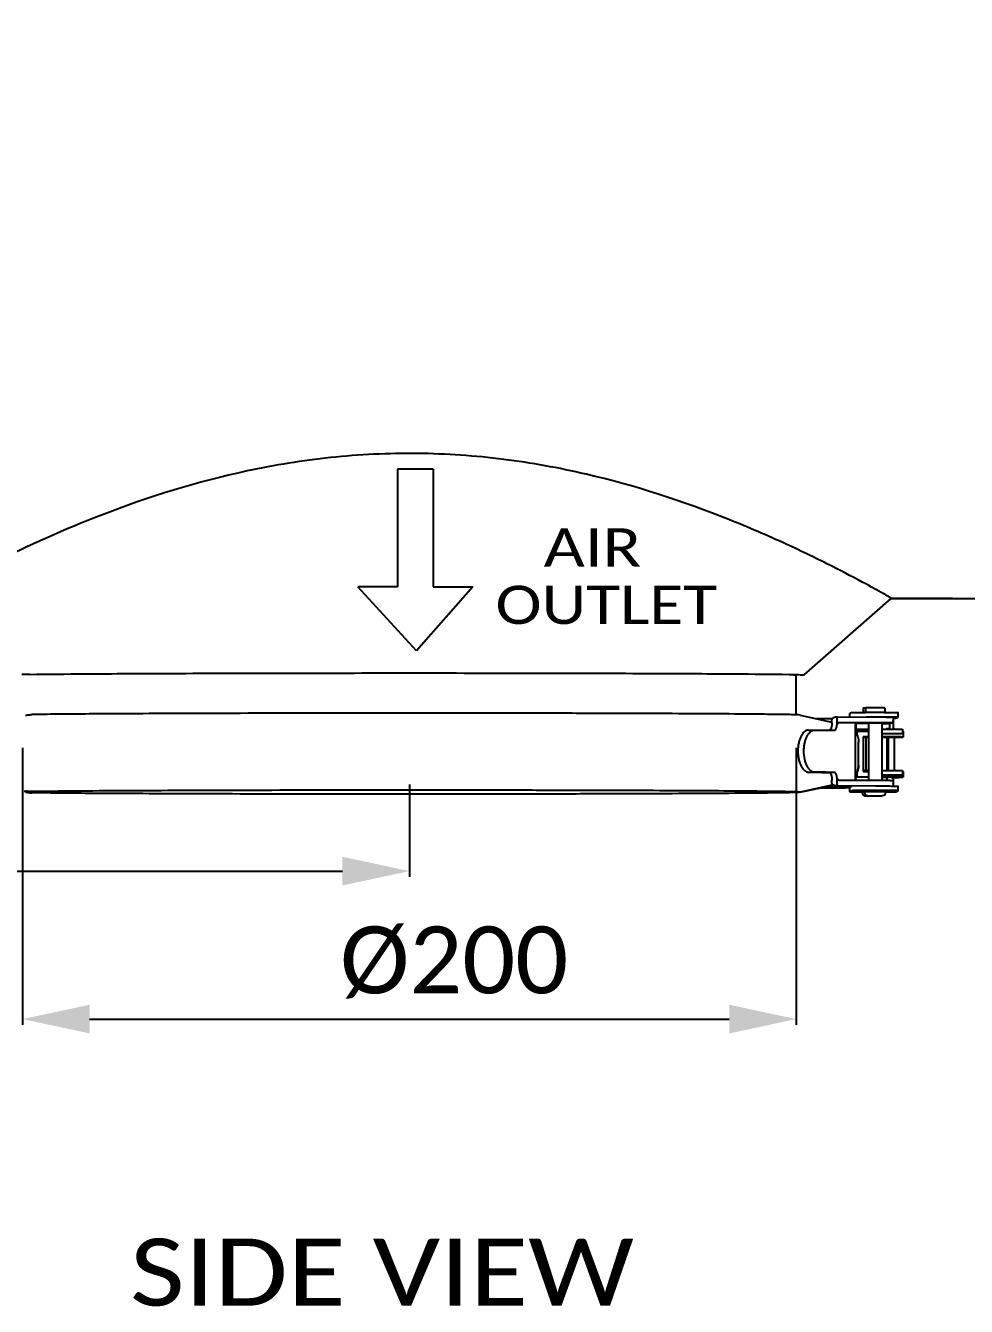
# Model space of a CAD drawing. Header units: millimetres. Extents: x 233 to 4124, y -943 to 2529.
# Drawn here: x 1633.8 to 1879.4, y 1745.7 to 2080.1 of the extents above; entities that cross this region are included whole.
import ezdxf
from ezdxf.enums import TextEntityAlignment as Align

# ---------------------------------------------------------------- set-up
doc = ezdxf.new("R2010")
doc.units = ezdxf.units.MM
doc.header["$LTSCALE"] = 115.5
doc.header["$PDMODE"] = 3
doc.header["$PDSIZE"] = 8
doc.layers.get('0').update_dxf_attribs({"linetype": 'CONTINUOUS'})
doc.layers.get('Defpoints').update_dxf_attribs({"linetype": 'CONTINUOUS'})
doc.styles.get("Standard").update_dxf_attribs({"font": 'calibri.ttf'})
doc.dimstyles.new('DIMSTYLE_1', dxfattribs={"dimtxt": 17.5, "dimasz": 17.5, "dimexe": 1.5, "dimexo": 1, "dimgap": 0.875, "dimtad": 1, "dimdec": 0, "dimdsep": 46, "dimtxsty": 'Standard', "dimblk": '_FILLED', "dimblk1": '_FILLED', "dimblk2": '_FILLED', "dimcen": 0.09, "dimazin": 2, "dimtp": 0.01, "dimtm": 0.01, "dimtfac": 1, "dimtdec": 0, "dimtofl": 0, "dimtmove": 0, "dimatfit": 3, "dimldrblk": '_FILLED', "dimfxl": 1, "dimtolj": 1, "dimarcsym": 0})
doc.dimstyles.new('DIMSTYLE_3', dxfattribs={"dimtxt": 17.5, "dimasz": 17.5, "dimexe": 1.5, "dimexo": 1, "dimgap": 0.875, "dimtad": 1, "dimdsep": 46, "dimtxsty": 'Standard', "dimblk": '_FILLED', "dimblk1": '_FILLED', "dimblk2": '_FILLED', "dimcen": 0.09, "dimazin": 2, "dimtp": 0.01, "dimtm": 0.01, "dimtfac": 1, "dimtofl": 0, "dimtmove": 0, "dimatfit": 3, "dimldrblk": '_FILLED', "dimfxl": 1, "dimtolj": 1, "dimarcsym": 0})

# ---------------------------------------------------------------- blocks, each defined once
blk = doc.blocks.new('_FILLED')
at = {"color": 0, "linetype": 'ByBlock'}
blk.add_solid([(0, 0), (-1, 0.214), (-1, -0.214)], dxfattribs=at)
blk = doc.blocks.new('*D6')
at = {"color": 0, "linetype": 'Continuous', "lineweight": -2}
for p, q in [((1633.04, 1891.59), (1633.04, 1819.24)), ((1835.04, 1891.59), (1835.04, 1819.24)), ((1650.54, 1820.74), (1817.54, 1820.74))]:
    blk.add_line(p, q, dxfattribs=at)
at = {"layer": 'Defpoints', "color": 0}
for p in [(1633.04, 1892.59), (1835.04, 1892.59), (1835.04, 1820.74)]:
    blk.add_point(p, dxfattribs=at)
at = {"color": 0, "linetype": 'ByBlock', "lineweight": -2, "xscale": 17.5, "yscale": 17.5, "zscale": 17.5, "rotation": 180}
blk.add_blockref('_FILLED', (1633.04, 1820.74), dxfattribs=at)
at = {"color": 0, "linetype": 'ByBlock', "lineweight": -2, "xscale": 17.5, "yscale": 17.5, "zscale": 17.5}
blk.add_blockref('_FILLED', (1835.04, 1820.74), dxfattribs=at)
at = {"color": 0, "insert": (1745.71, 1844.95), "char_height": 17.5, "attachment_point": 2, "line_spacing_factor": 0.9}
blk.add_mtext('\\A1;%%c200', dxfattribs=at)
blk = doc.blocks.new('*D7')
at = {"color": 0, "linetype": 'Continuous', "lineweight": -2}
for p, q in [((1321.54, 2012.08), (1321.54, 1857.88)), ((1734.04, 1881.99), (1734.04, 1857.88)), ((1339.04, 1859.38), (1716.54, 1859.38))]:
    blk.add_line(p, q, dxfattribs=at)
at = {"layer": 'Defpoints', "color": 0}
for p in [(1321.54, 2013.08), (1734.04, 1882.99), (1734.04, 1859.38)]:
    blk.add_point(p, dxfattribs=at)
at = {"color": 0, "linetype": 'ByBlock', "lineweight": -2, "xscale": 17.5, "yscale": 17.5, "zscale": 17.5, "rotation": 180}
blk.add_blockref('_FILLED', (1321.54, 1859.38), dxfattribs=at)
at = {"color": 0, "linetype": 'ByBlock', "lineweight": -2, "xscale": 17.5, "yscale": 17.5, "zscale": 17.5}
blk.add_blockref('_FILLED', (1734.04, 1859.38), dxfattribs=at)
at = {"color": 0, "insert": (1527.16, 1883.59), "char_height": 17.5, "attachment_point": 2, "line_spacing_factor": 0.9}
blk.add_mtext('\\A1;413', dxfattribs=at)
blk = doc.blocks.new('*D10')
at = {"color": 0, "linetype": 'Continuous', "lineweight": -2}
for p, q in [((1963.04, 2398.59), (1906.36, 2398.59)), ((1907.86, 1948.09), (1907.86, 2381.09)), ((1860.04, 1930.59), (1909.36, 1930.59))]:
    blk.add_line(p, q, dxfattribs=at)
at = {"layer": 'Defpoints', "color": 0}
for p in [(1907.86, 2398.59), (1964.04, 2398.59), (1859.04, 1930.59)]:
    blk.add_point(p, dxfattribs=at)
at = {"color": 0, "linetype": 'ByBlock', "lineweight": -2, "xscale": 17.5, "yscale": 17.5, "zscale": 17.5}
for p, rotation in [((1907.86, 2398.59), 90), ((1907.86, 1930.59), 270)]:
    blk.add_blockref('_FILLED', p, dxfattribs=dict(at, rotation=rotation))
at = {"color": 0, "insert": (1883.65, 2223.18), "char_height": 17.5, "attachment_point": 2, "rotation": 90, "line_spacing_factor": 0.9}
blk.add_mtext('\\A1;%%c468', dxfattribs=at)
blk = doc.blocks.new('ARROW_2_BL2', base_point=(1420.98, 790.25))
at = {"color": 7, "linetype": 'Continuous'}
for p, q in [((1425.61, 813.95), (1416.35, 813.95)), ((1416.35, 813.95), (1416.35, 783.31)), ((1425.61, 813.95), (1425.61, 783.31)), ((1416.35, 783.31), (1405.98, 783.31)), ((1421.3, 766.55), (1405.98, 783.31)), ((1435.98, 783.31), (1421.3, 766.55)), ((1425.61, 783.31), (1435.98, 783.31))]:
    blk.add_line(p, q, dxfattribs=at)

msp = doc.modelspace()

# ---------------------------------------------------------------- linework, layer by layer
at = {"linetype": 'Continuous'}
for p, q in [((1837.06683, 1910.59088), (1859.79506, 1930.59166)), ((1875.8119, 1930.59307), (1859.79042, 1930.59307)), ((1859.79506, 1930.59408), (1875.8119, 1930.59408)), ((1733.84053, 1911.1111), (1734.0411, 1911.1111)), ((1835.0411, 1900.17378), (1835.0411, 1910.59381)), ((1836.03562, 1900.12466), (1844.32175, 1898.30209)), ((1845.23494, 1899.63738), (1845.69151, 1899.63844)), ((1845.69151, 1899.63844), (1858.49619, 1899.58753)), ((1845.69151, 1897.63847), (1845.69151, 1899.63844)), ((1848.97678, 1900.52218), (1848.97724, 1900.52256)), ((1848.97678, 1899.62538), (1848.97678, 1900.52218)), ((1849.61219, 1900.78074), (1848.97724, 1900.52256)), ((1852.47678, 1901.87216), (1852.47678, 1900.80616)), ((1853.10231, 1900.80795), (1853.11693, 1900.80799)), ((1853.11173, 1901.93034), (1853.11173, 1900.83036)), ((1853.11178, 1900.80785), (1853.12637, 1900.80788)), ((1858.50267, 1899.60699), (1857.87147, 1899.60851)), ((1857.95297, 1900.80833), (1858.10604, 1900.80799)), ((1858.09708, 1900.80789), (1858.11167, 1900.80785)), ((1858.10604, 1900.80799), (1858.12081, 1900.80795)), ((1858.11173, 1901.93034), (1858.11173, 1900.83036)), ((1860.23505, 1899.57229), (1860.28214, 1899.56894)), ((1860.29823, 1899.59934), (1860.24804, 1899.59966)), ((1860.28214, 1899.56894), (1860.28214, 1898.06896)), ((1860.97631, 1899.32182), (1861.61126, 1899.58)), ((1861.61126, 1899.58), (1861.61173, 1899.58037)), ((1861.61173, 1899.58037), (1861.61173, 1900.78036)), ((1838.20937, 1896.20732), (1839.77753, 1896.20846)), ((1839.77744, 1896.20846), (1839.7909, 1896.20839)), ((1844.32175, 1898.13529), (1844.32175, 1898.63529)), ((1845.00539, 1896.14803), (1845.00928, 1896.14801)), ((1858.49619, 1898.08755), (1846.42279, 1898.13555)), ((1850.49811, 1883.54811), (1850.49811, 1897.54793)), ((1850.60913, 1896.75417), (1850.61589, 1896.67981)), ((1850.61273, 1896.67924), (1850.61273, 1895.87815)), ((1851.0169, 1898.04764), (1853.86173, 1898.04612)), ((1853.38441, 1898.06734), (1853.36173, 1898.06895)), ((1853.86173, 1898.07601), (1853.86173, 1883.10617)), ((1857.36173, 1898.07601), (1857.36173, 1883.09226)), ((1857.83904, 1898.07057), (1857.86173, 1898.06896)), ((1858.64615, 1896.55756), (1858.64615, 1896.44161)), ((1858.66965, 1896.599), (1858.68725, 1896.5991)), ((1858.68852, 1896.60682), (1858.68874, 1896.60684)), ((1859.39615, 1897.75755), (1859.39615, 1896.65756)), ((1860.28214, 1898.06896), (1860.23505, 1898.07231)), ((1860.74349, 1896.44272), (1860.47444, 1896.44269)), ((1862.78652, 1896.43282), (1862.78699, 1896.4326)), ((1862.78699, 1896.4326), (1862.78699, 1895.23261)), ((1850.93946, 1895.90379), (1853.86173, 1895.90977)), ((1850.93946, 1894.71234), (1850.93946, 1895.90379)), ((1851.28255, 1887.05663), (1851.28255, 1893.07307)), ((1853.86173, 1894.40979), (1852.46021, 1894.40692)), ((1852.46021, 1894.40692), (1852.46021, 1885.40703)), ((1852.46041, 1894.33658), (1853.86173, 1894.34041)), ((1853.22678, 1894.33868), (1853.22678, 1885.62558)), ((1858.64615, 1894.39031), (1858.64615, 1885.64175)), ((1858.64615, 1894.35349), (1859.74698, 1894.3565)), ((1859.06431, 1885.642), (1859.06431, 1894.35464)), ((1860.74349, 1895.24274), (1860.47444, 1895.24271)), ((1860.63117, 1885.97099), (1860.63117, 1894.35946)), ((1862.78699, 1895.23261), (1862.78652, 1895.23283)), ((1862.8958, 1894.3829), (1862.89615, 1894.38323)), ((1862.89615, 1895.88321), (1862.89615, 1894.38323)), ((1844.32175, 1882.63549), (1844.32175, 1883.13548)), ((1845.69151, 1881.63867), (1845.69151, 1883.63865)), ((1846.41157, 1883.13593), (1846.42279, 1883.13574)), ((1846.42279, 1883.13574), (1858.49619, 1883.08775)), ((1850.55868, 1883.32733), (1850.55868, 1883.54811)), ((1850.93946, 1883.90394), (1850.93946, 1885.37581)), ((1853.86173, 1883.90992), (1850.93946, 1883.90394)), ((1852.46021, 1885.40703), (1853.86173, 1885.4099)), ((1858.64615, 1883.89044), (1858.64615, 1883.08705)), ((1860.23505, 1883.0725), (1860.28214, 1883.06915)), ((1860.28214, 1883.06915), (1860.28214, 1881.59964)), ((1860.30798, 1883.85838), (1860.45121, 1883.8589)), ((1860.74349, 1885.64286), (1860.47444, 1885.64283)), ((1860.74349, 1884.44287), (1860.47444, 1884.44284)), ((1862.78652, 1885.63296), (1862.78699, 1885.63274)), ((1862.78699, 1884.43275), (1862.78652, 1884.43297)), ((1862.78699, 1885.63274), (1862.78699, 1884.43275)), ((1862.8958, 1883.88304), (1862.89615, 1883.88336)), ((1862.89615, 1885.38335), (1862.89615, 1883.88337)), ((1836.02804, 1879.99799), (1836.03562, 1879.96349)), ((1844.63189, 1881.89348), (1836.03562, 1879.99966)), ((1836.03562, 1879.96349), (1844.66885, 1881.86241)), ((1845.23494, 1881.63762), (1845.22108, 1881.63777)), ((1845.69151, 1881.63867), (1845.23494, 1881.63762)), ((1855.68638, 1881.59894), (1845.69151, 1881.63867)), ((1847.57493, 1881.21776), (1847.57452, 1881.21795)), ((1847.57502, 1881.16605), (1847.68387, 1881.1671)), ((1848.97678, 1880.12244), (1848.97678, 1881.32242)), ((1848.97724, 1880.12282), (1848.97678, 1880.12244)), ((1849.55589, 1881.55809), (1848.97724, 1881.3228)), ((1849.61219, 1880.381), (1848.97724, 1880.12282)), ((1852.22643, 1880.09544), (1852.23526, 1880.09542)), ((1852.22678, 1879.92244), (1852.22678, 1880.07244)), ((1852.86173, 1879.98063), (1852.86173, 1880.13062)), ((1853.81797, 1880.19084), (1853.83068, 1880.1909)), ((1853.83068, 1880.1909), (1853.84597, 1880.19097)), ((1853.86173, 1880.38545), (1853.86173, 1880.23062)), ((1857.36173, 1880.38542), (1857.36173, 1880.23062)), ((1857.37633, 1880.19097), (1857.38223, 1880.19094)), ((1857.40591, 1880.19928), (1857.37783, 1880.19924)), ((1857.38258, 1880.19094), (1857.3921, 1880.1909)), ((1857.3921, 1880.1909), (1857.40452, 1880.19085)), ((1857.73586, 1881.60901), (1857.84244, 1881.6088)), ((1857.84244, 1881.6088), (1857.86579, 1881.60876)), ((1858.36173, 1879.98063), (1858.36173, 1880.13062)), ((1860.25524, 1881.59984), (1860.28548, 1881.59965)), ((1860.97631, 1880.12206), (1861.61126, 1880.38024)), ((1861.61126, 1880.38024), (1861.61173, 1880.38062)), ((1861.61173, 1880.38062), (1861.61173, 1881.58061))]:
    msp.add_line(p, q, dxfattribs=at)
for points in [[(1860.40659, 1898.1786), (1860.39988, 1898.29844), (1860.38061, 1898.41999), (1860.34989, 1898.53615), (1860.30879, 1898.64611), (1860.28214, 1898.70067)], [(1860.46679, 1896.44221), (1860.4515, 1896.68474), (1860.43226, 1897.08198), (1860.41756, 1897.51152), (1860.40845, 1897.96818), (1860.40649, 1898.17858)], [(1860.40649, 1882.56477), (1860.40845, 1882.77514), (1860.41752, 1883.23148), (1860.43213, 1883.66057), (1860.44166, 1883.85896)], [(1860.28214, 1882.0427), (1860.30716, 1882.09345), (1860.34875, 1882.20365), (1860.37995, 1882.32025), (1860.39962, 1882.44249), (1860.40659, 1882.56475)]]:
    msp.add_lwpolyline(points, dxfattribs=at)
for centre, radius, start, end in [((1637.63503, 1724.93167), 185.81947, 91.1486096, 91.4821701), ((1640.71484, 1577.86764), 332.91571, 90.9917396, 91.1711874), ((1855.54258, 834.0917), 1066.71905, 89.99227378, 90.13028742), ((1855.61138, 769.02565), 1130.58512, 89.88546323, 90.11330805), ((1855.63022, 780.16963), 1120.64111, 89.88124285, 89.9971262), ((1857.32128, 1410.9366), 488.67182, 89.6568412, 89.8614836), ((1898.46955, 1898.82183), 47.91623, 181.246509, 181.4193895), ((1850.37676, 1899.2428), 2.86696, 275.8896449, 276.5083494), ((1846.64755, 1887.02075), 4.635, 340.357896, 359.9298469), ((1846.67137, 1887.02027), 4.61241, 326.4859426, 340.2640884), ((1872.67209, 1882.59819), 22.11052, 177.5220429, 178.1732625), ((1856.15547, 1375.68724), 509.94711, 90.2590447, 90.4156723), ((1635.53885, 1883.56538), 3.72892, 268.7155932, 269.0000475), ((1817.79803, 4736.15695), 2855.14629, 270.47185211, 270.59771998), ((1853.22684, 1879.92245), 1.00006, 180.0001613, 225.0011052), ((1853.86179, 1879.98063), 1.00006, 180.0001613, 225.0011052), ((1857.36167, 1879.98063), 1.00006, 314.9988957, 359.9998377)]:
    msp.add_arc(centre, radius, start, end, dxfattribs=at)
for points, knots in [([(1858.50324, 1931.39078), (1856.79987, 1932.37716), (1852.16733, 1934.92912), (1843.51511, 1939.46363), (1831.59046, 1945.22442), (1810.50362, 1954.31346), (1785.89497, 1962.32917), (1758.44133, 1967.31682), (1736.06919, 1968.87195), (1713.60737, 1967.7829), (1685.76605, 1963.2656), (1656.16466, 1954.05874), (1631.44275, 1942.99143), (1617.21045, 1935.62929), (1612.15134, 1932.86112), (1610.2202, 1931.75943)], [0, 0, 0, 0, 0.022561706, 0.060613693, 0.111961086, 0.174309821, 0.323786421, 0.407248279, 0.493624298, 0.580250369, 0.664415193, 0.816348764, 0.933906945, 0.974516054, 1, 1, 1, 1]), ([(1859.7955, 1930.5924), (1859.79926, 1930.60035), (1859.75854, 1930.62485), (1859.714, 1930.66486), (1859.60591, 1930.73182), (1859.39599, 1930.86566), (1859.01976, 1931.0895), (1858.69409, 1931.28026), (1858.50324, 1931.39078)], [0, 0, 0, 0, 0.0173328, 0.064986015, 0.143563976, 0.253115732, 0.565026365, 1, 1, 1, 1]), ([(1634.95265, 1910.73348), (1639.68143, 1910.81613), (1652.03032, 1910.91169), (1674.1205, 1911.02575), (1702.35404, 1911.09383), (1722.96811, 1911.11099), (1733.84053, 1911.1111)], [0, 0, 0, 0, 0.143479062, 0.374630582, 0.670163088, 1, 1, 1, 1]), ([(1734.0411, 1911.1111), (1744.93463, 1911.1111), (1765.59183, 1911.09407), (1793.88561, 1911.02606), (1816.02265, 1910.91186), (1828.39637, 1910.81621), (1833.1329, 1910.73335)], [0, 0, 0, 0, 0.329797091, 0.625388576, 0.856581655, 1, 1, 1, 1]), ([(1833.1329, 1910.73335), (1833.33503, 1910.72981), (1834.04447, 1910.71688), (1834.75388, 1910.70194), (1835.26111, 1910.68869)], [0, 0, 0, 0, 0.284910906, 1, 1, 1, 1]), ([(1834.26887, 1910.65692), (1834.38143, 1910.65234), (1834.56823, 1910.64087), (1834.8288, 1910.63473), (1834.9412, 1910.60637), (1835.04096, 1910.61075), (1835.04096, 1910.59381)], [0, 0, 0, 0, 0.435330157, 0.746890959, 0.934561765, 1, 1, 1, 1]), ([(1835.26111, 1910.68869), (1835.53057, 1910.68166), (1835.96051, 1910.66644), (1836.62248, 1910.64972), (1836.80632, 1910.61948), (1837.0909, 1910.61178), (1837.06681, 1910.59088)], [0, 0, 0, 0, 0.446608279, 0.762745867, 0.947158059, 1, 1, 1, 1]), ([(1633.82871, 1900.07577), (1634.00195, 1900.10139), (1634.54804, 1900.17677), (1635.09735, 1900.24457), (1635.47377, 1900.25113)], [0, 0, 0, 0, 0.317478882, 1, 1, 1, 1]), ([(1836.03562, 1900.12466), (1835.8, 1900.15882), (1835.05845, 1900.17482), (1833.56089, 1900.22872), (1831.28356, 1900.26365), (1828.24879, 1900.30803), (1824.47798, 1900.34753), (1818.07001, 1900.4037), (1808.48808, 1900.46417), (1795.32404, 1900.52378), (1780.24699, 1900.5711), (1763.72539, 1900.60475), (1740.31879, 1900.62994), (1711.46904, 1900.62154), (1679.80242, 1900.5611), (1654.78916, 1900.44303), (1640.78341, 1900.34366), (1635.47377, 1900.25113)], [0, 0, 0, 0, 0.003561258, 0.011059994, 0.022439792, 0.037614055, 0.056463801, 0.078842744, 0.133466679, 0.199788524, 0.275747558, 0.358984309, 0.44691251, 0.625854513, 0.790507722, 0.920568451, 1, 1, 1, 1]), ([(1844.32175, 1898.63529), (1844.32175, 1898.76522), (1844.36812, 1899.0245), (1844.56845, 1899.3567), (1844.87162, 1899.5828), (1845.11587, 1899.63711), (1845.23494, 1899.63738)], [0, 0, 0, 0, 0.260765834, 0.515412813, 0.761038093, 1, 1, 1, 1]), ([(1849.61219, 1900.78074), (1849.61845, 1900.78328), (1849.64264, 1900.78213), (1849.69161, 1900.7863), (1849.77107, 1900.78703), (1849.8789, 1900.78955), (1850.01539, 1900.79133), (1850.25202, 1900.79421), (1850.61266, 1900.79731), (1851.11784, 1900.80064), (1851.71204, 1900.80357), (1852.38349, 1900.80608), (1852.85555, 1900.80738), (1853.10231, 1900.80795)], [0, 0, 0, 0, 0.005802597, 0.020074739, 0.042767046, 0.073768782, 0.112920102, 0.160040366, 0.27718491, 0.422885253, 0.594258286, 0.78790599, 1, 1, 1, 1]), ([(1853.11076, 1901.9302), (1853.02755, 1901.9297), (1852.8827, 1901.92881), (1852.71682, 1901.92688), (1852.61669, 1901.92577), (1852.55624, 1901.92357), (1852.50888, 1901.925), (1852.49146, 1901.90758)], [0, 0, 0, 0, 0.401824156, 0.698352211, 0.804261553, 0.881033716, 1, 1, 1, 1]), ([(1853.27674, 1901.98411), (1853.24759, 1901.98364), (1853.19963, 1901.98247), (1853.14173, 1901.98109), (1853.1264, 1901.96576)], [0, 0, 0, 0, 0.573539631, 1, 1, 1, 1]), ([(1858.09705, 1901.96576), (1858.07956, 1901.98326), (1858.03192, 1901.98175), (1857.9711, 1901.98397), (1857.87021, 1901.98508), (1857.70309, 1901.98701), (1857.45392, 1901.98858), (1857.14768, 1901.9901), (1856.79332, 1901.99128), (1856.40203, 1901.99215), (1855.98595, 1901.99267), (1855.55806, 1901.99281), (1855.0026, 1901.99249), (1854.37687, 1901.99138), (1853.76022, 1901.98866), (1853.41127, 1901.98624), (1853.27674, 1901.98411)], [0, 0, 0, 0, 0.015389715, 0.025356241, 0.039105143, 0.077594664, 0.129738489, 0.193930271, 0.268177747, 0.350171726, 0.437359888, 0.527026382, 0.616365823, 0.782915769, 0.916297462, 1, 1, 1, 1]), ([(1858.12081, 1900.80795), (1858.37024, 1900.80737), (1858.84708, 1900.80606), (1859.52476, 1900.80352), (1860.12317, 1900.80053), (1860.56665, 1900.79761), (1860.87287, 1900.79501), (1861.06329, 1900.79311), (1861.22601, 1900.79113), (1861.36045, 1900.7892), (1861.46529, 1900.787), (1861.53515, 1900.78556), (1861.57459, 1900.78353), (1861.59509, 1900.78329), (1861.60379, 1900.781), (1861.61174, 1900.78167), (1861.61173, 1900.78036)], [0, 0, 0, 0, 0.214323613, 0.409746318, 0.582316308, 0.728538719, 0.79082538, 0.845454555, 0.892162053, 0.930699058, 0.96087856, 0.98254777, 0.99015173, 0.995593402, 0.998870462, 1, 1, 1, 1]), ([(1858.49619, 1899.58753), (1858.88292, 1899.586), (1859.46249, 1899.58111), (1860.04226, 1899.57911), (1860.23505, 1899.57229)], [0, 0, 0, 0, 0.667190098, 1, 1, 1, 1]), ([(1861.61173, 1899.58037), (1861.61175, 1899.58219), (1861.60052, 1899.58075), (1861.58845, 1899.58408), (1861.55966, 1899.584), (1861.52351, 1899.58578), (1861.47549, 1899.58679), (1861.39141, 1899.58867), (1861.26049, 1899.59069), (1861.07373, 1899.59304), (1860.84809, 1899.59527), (1860.58528, 1899.59743), (1860.39785, 1899.59871), (1860.29823, 1899.59934)], [0, 0, 0, 0, 0.004161985, 0.016348708, 0.036594615, 0.064882032, 0.10117935, 0.145411676, 0.257324994, 0.399871992, 0.572007276, 0.772526202, 1, 1, 1, 1]), ([(1838.20937, 1896.20732), (1838.03677, 1896.20719), (1837.66803, 1896.12841), (1837.15891, 1895.80833), (1836.68722, 1895.30562), (1836.26548, 1894.63343), (1835.90932, 1893.80887), (1835.53682, 1892.50311), (1835.39038, 1891.07225), (1835.47112, 1889.62423), (1835.64372, 1888.57819), (1835.91791, 1887.62448), (1836.27627, 1886.79754), (1836.69994, 1886.12239), (1837.17247, 1885.61614), (1837.68119, 1885.29166), (1838.05009, 1885.20911), (1838.22287, 1885.2074)], [0, 0, 0, 0, 0.038959735, 0.08273088, 0.133845051, 0.193311653, 0.26100828, 0.33591146, 0.499186568, 0.582451507, 0.662867985, 0.737956429, 0.805899913, 0.86565273, 0.917040383, 0.96099728, 1, 1, 1, 1]), ([(1839.7909, 1885.20853), (1839.61957, 1885.21025), (1839.25338, 1885.29311), (1838.74932, 1885.61811), (1838.28182, 1886.12499), (1837.86323, 1886.80066), (1837.50913, 1887.62781), (1837.1377, 1888.93501), (1836.98877, 1890.3653), (1837.06429, 1891.81233), (1837.23183, 1892.85658), (1837.50019, 1893.80821), (1837.85246, 1894.63274), (1838.27009, 1895.30513), (1838.73696, 1895.80824), (1839.24088, 1896.12917), (1839.60658, 1896.20833), (1839.77753, 1896.20846)], [0, 0, 0, 0, 0.038779374, 0.082573871, 0.133873259, 0.193624351, 0.261643487, 0.336857232, 0.500590263, 0.58396533, 0.664406524, 0.739427096, 0.807203716, 0.866690907, 0.917731865, 0.961310135, 1, 1, 1, 1]), ([(1839.7909, 1896.20839), (1840.26613, 1896.20362), (1842.00432, 1896.18558), (1843.74248, 1896.16515), (1845.00539, 1896.14803)], [0, 0, 0, 0, 0.273406394, 1, 1, 1, 1]), ([(1840.29313, 1899.19211), (1840.68344, 1899.19639), (1842.11648, 1899.21261), (1843.54949, 1899.23085), (1844.59218, 1899.24599)], [0, 0, 0, 0, 0.272362368, 1, 1, 1, 1]), ([(1844.32175, 1898.13529), (1844.32175, 1897.8945), (1844.29517, 1897.44132), (1844.19349, 1896.90847), (1844.06502, 1896.55543), (1843.94266, 1896.32288), (1843.80587, 1896.17992), (1843.70453, 1896.15322)], [0, 0, 0, 0, 0.33499925, 0.629713036, 0.752000086, 0.854198591, 1, 1, 1, 1]), ([(1845.00929, 1896.14801), (1845.05624, 1896.14812), (1845.16083, 1896.18151), (1845.29055, 1896.30667), (1845.40553, 1896.49473), (1845.50496, 1896.7426), (1845.58631, 1897.04228), (1845.66902, 1897.51119), (1845.69151, 1897.88355), (1845.69151, 1898.13846)], [0, 0, 0, 0, 0.063282057, 0.140411033, 0.238459214, 0.358699205, 0.49925004, 0.656367791, 1, 1, 1, 1]), ([(1846.42279, 1898.13555), (1846.34759, 1898.13585), (1846.19514, 1898.12056), (1845.97328, 1898.04403), (1845.76803, 1897.8989), (1845.69151, 1897.72794), (1845.69151, 1897.63847)], [0, 0, 0, 0, 0.233609822, 0.471559025, 0.722053562, 1, 1, 1, 1]), ([(1850.49811, 1897.54793), (1850.49811, 1897.61429), (1850.52669, 1897.74848), (1850.64522, 1897.91444), (1850.81715, 1898.02292), (1850.95079, 1898.04768), (1851.0169, 1898.04764)], [0, 0, 0, 0, 0.250526931, 0.500686463, 0.750432776, 1, 1, 1, 1]), ([(1850.56803, 1897.63492), (1850.57011, 1897.54962), (1850.57823, 1897.25583), (1850.5916, 1896.96203), (1850.60925, 1896.75418)], [0, 0, 0, 0, 0.290295477, 1, 1, 1, 1]), ([(1850.61589, 1896.67981), (1850.61731, 1896.66463), (1850.62251, 1896.61124), (1850.62861, 1896.55793), (1850.63404, 1896.51992)], [0, 0, 0, 0, 0.28432292, 1, 1, 1, 1]), ([(1850.63404, 1896.51992), (1850.63871, 1896.48721), (1850.64668, 1896.45519), (1850.65883, 1896.38972), (1850.67095, 1896.39097)], [0, 0, 0, 0, 0.730745684, 1, 1, 1, 1]), ([(1850.70172, 1896.39431), (1850.79151, 1896.40458), (1851.09372, 1896.40208), (1851.71795, 1896.41783), (1852.67745, 1896.42159), (1853.42548, 1896.42698), (1853.84991, 1896.429)], [0, 0, 0, 0, 0.086108253, 0.287121634, 0.595579575, 1, 1, 1, 1]), ([(1853.36176, 1898.06895), (1853.36167, 1898.0696), (1853.36598, 1898.06913), (1853.37027, 1898.07032), (1853.38107, 1898.07032), (1853.40155, 1898.07128), (1853.43799, 1898.07187), (1853.49249, 1898.07285), (1853.56225, 1898.07368), (1853.68358, 1898.07491), (1853.78167, 1898.07561), (1853.85163, 1898.07605)], [0, 0, 0, 0, 0.004042179, 0.016126739, 0.036321355, 0.064580015, 0.145025472, 0.256920925, 0.399503318, 0.571688068, 1, 1, 1, 1]), ([(1853.85157, 1898.06186), (1853.79496, 1898.06222), (1853.63925, 1898.06366), (1853.48347, 1898.06384), (1853.38441, 1898.06734)], [0, 0, 0, 0, 0.363514131, 1, 1, 1, 1]), ([(1853.85163, 1898.07605), (1854.43833, 1898.07978), (1855.61176, 1898.08091), (1856.78519, 1898.07978), (1857.37188, 1898.07605)], [0, 0, 0, 0, 0.50000474, 1, 1, 1, 1]), ([(1857.34918, 1896.43979), (1857.60304, 1896.44025), (1858.6448, 1896.44188), (1859.68655, 1896.4426), (1860.47444, 1896.44269)], [0, 0, 0, 0, 0.243691767, 1, 1, 1, 1]), ([(1859.38147, 1897.79296), (1859.36444, 1897.80999), (1859.31859, 1897.80901), (1859.26019, 1897.81104), (1859.16434, 1897.8122), (1859.00534, 1897.81404), (1858.76798, 1897.81561), (1858.47558, 1897.81712), (1858.13622, 1897.81831), (1857.76011, 1897.81922), (1857.49821, 1897.81959), (1857.36294, 1897.81972)], [0, 0, 0, 0, 0.035757979, 0.058355094, 0.089525078, 0.176848998, 0.295341386, 0.441542724, 0.611148949, 0.799156645, 1, 1, 1, 1]), ([(1857.36787, 1898.04705), (1857.57444, 1898.04747), (1857.97022, 1898.04845), (1858.53371, 1898.0504), (1859.03315, 1898.05274), (1859.4042, 1898.05506), (1859.66094, 1898.05713), (1859.82083, 1898.05866), (1859.95765, 1898.06023), (1860.07058, 1898.06187), (1860.14959, 1898.06327), (1860.20024, 1898.06455), (1860.22914, 1898.06528), (1860.25087, 1898.06641), (1860.26822, 1898.06656), (1860.27539, 1898.06848), (1860.28219, 1898.06787), (1860.28212, 1898.06896)], [0, 0, 0, 0, 0.212630521, 0.407388677, 0.580014105, 0.726719296, 0.789319474, 0.844287792, 0.891315725, 0.930144837, 0.960572621, 0.972576179, 0.982418775, 0.990089601, 0.995578423, 0.998877106, 1, 1, 1, 1]), ([(1857.8617, 1898.06896), (1857.86178, 1898.06831), (1857.85747, 1898.06878), (1857.85319, 1898.06759), (1857.84238, 1898.06759), (1857.8219, 1898.06663), (1857.78546, 1898.06604), (1857.73097, 1898.06506), (1857.66121, 1898.06423), (1857.53988, 1898.063), (1857.44178, 1898.06231), (1857.37183, 1898.06186)], [0, 0, 0, 0, 0.004042179, 0.016126739, 0.036321355, 0.064580015, 0.145025472, 0.256920925, 0.399503318, 0.571688068, 1, 1, 1, 1]), ([(1857.37188, 1898.07605), (1857.42849, 1898.07569), (1857.58421, 1898.07425), (1857.73998, 1898.07407), (1857.83904, 1898.07057)], [0, 0, 0, 0, 0.363514131, 1, 1, 1, 1]), ([(1860.23505, 1898.07231), (1860.04226, 1898.07913), (1859.46249, 1898.08113), (1858.88292, 1898.08602), (1858.49619, 1898.08755)], [0, 0, 0, 0, 0.332809902, 1, 1, 1, 1]), ([(1858.68725, 1896.5991), (1858.78081, 1896.5996), (1858.91223, 1896.60042), (1859.07513, 1896.60185), (1859.16927, 1896.60287), (1859.24354, 1896.60397), (1859.29752, 1896.60495), (1859.33037, 1896.6061), (1859.35704, 1896.60735), (1859.37299, 1896.61366), (1859.38147, 1896.62214)], [0, 0, 0, 0, 0.402403481, 0.565259213, 0.700604353, 0.807319701, 0.884668914, 0.932946376, 0.948402945, 1, 1, 1, 1]), ([(1860.30492, 1899.30823), (1860.39966, 1899.30915), (1860.5638, 1899.31107), (1860.75301, 1899.31358), (1860.86552, 1899.31651), (1860.92057, 1899.31742), (1860.9548, 1899.32036), (1860.9718, 1899.31998), (1860.97631, 1899.32182)], [0, 0, 0, 0, 0.423170727, 0.733375147, 0.84477964, 0.926473885, 0.978254308, 1, 1, 1, 1]), ([(1860.74349, 1896.44272), (1860.99967, 1896.44275), (1861.37241, 1896.4425), (1861.84793, 1896.44117), (1862.15242, 1896.44034), (1862.40425, 1896.43794), (1862.59447, 1896.43874), (1862.71414, 1896.43261), (1862.77127, 1896.43637), (1862.78652, 1896.43282)], [0, 0, 0, 0, 0.376171859, 0.547297814, 0.698261128, 0.823195294, 0.917311283, 0.97701384, 1, 1, 1, 1]), ([(1850.49846, 1895.86921), (1850.54768, 1895.87186), (1850.69482, 1895.88078), (1850.84228, 1895.88985), (1850.93946, 1895.90379)], [0, 0, 0, 0, 0.334253206, 1, 1, 1, 1]), ([(1860.47444, 1895.24271), (1860.20927, 1895.24268), (1859.16751, 1895.24235), (1858.12576, 1895.2412), (1857.34918, 1895.23981)], [0, 0, 0, 0, 0.254538442, 1, 1, 1, 1]), ([(1862.89614, 1894.38323), (1862.89617, 1894.38545), (1862.88236, 1894.38336), (1862.86766, 1894.38752), (1862.83238, 1894.38716), (1862.78816, 1894.38924), (1862.72943, 1894.39031), (1862.62673, 1894.3924), (1862.46706, 1894.39459), (1862.23972, 1894.39715), (1861.96579, 1894.39955), (1861.6478, 1894.40185), (1861.14394, 1894.40485), (1860.42761, 1894.408), (1859.48236, 1894.41083), (1858.44729, 1894.41275), (1857.73101, 1894.41337), (1857.36378, 1894.41351)], [0, 0, 0, 0, 0.001205188, 0.00474775, 0.010632686, 0.018852579, 0.029394948, 0.042232594, 0.074670185, 0.115898763, 0.165546628, 0.223194289, 0.288330811, 0.438759492, 0.611609102, 0.800877055, 1, 1, 1, 1]), ([(1857.36478, 1894.39437), (1857.48785, 1894.39424), (1857.91764, 1894.39356), (1858.34744, 1894.39228), (1858.65415, 1894.39034)], [0, 0, 0, 0, 0.286345451, 1, 1, 1, 1]), ([(1858.65415, 1894.39034), (1858.72437, 1894.38989), (1858.82295, 1894.38928), (1858.94449, 1894.38786), (1859.01506, 1894.38744), (1859.06845, 1894.38538), (1859.1115, 1894.38719), (1859.12909, 1894.38164), (1859.1462, 1894.3859), (1859.14615, 1894.38323)], [0, 0, 0, 0, 0.428063388, 0.600204123, 0.7427294, 0.854683938, 0.935166083, 0.983683705, 1, 1, 1, 1]), ([(1859.14602, 1894.38311), (1859.14308, 1894.38172), (1859.13089, 1894.38283), (1859.10645, 1894.38045), (1859.06608, 1894.38043), (1858.98347, 1894.37864), (1858.845, 1894.37758), (1858.72506, 1894.37657), (1858.6561, 1894.37613)], [0, 0, 0, 0, 0.019901806, 0.070991368, 0.152963284, 0.265353153, 0.577834532, 1, 1, 1, 1]), ([(1859.74698, 1894.3565), (1859.82378, 1894.35671), (1860.1186, 1894.35756), (1860.41342, 1894.35858), (1860.63144, 1894.35946)], [0, 0, 0, 0, 0.260491367, 1, 1, 1, 1]), ([(1860.63144, 1894.35946), (1860.79718, 1894.36013), (1861.11125, 1894.36153), (1861.5545, 1894.36398), (1861.94037, 1894.36669), (1862.26421, 1894.36948), (1862.52187, 1894.37263), (1862.69395, 1894.37501), (1862.79598, 1894.37787), (1862.84584, 1894.37864), (1862.8765, 1894.38162), (1862.8919, 1894.38107), (1862.8958, 1894.3829)], [0, 0, 0, 0, 0.219553375, 0.416061974, 0.587176349, 0.730752312, 0.845036464, 0.92861372, 0.958558967, 0.980466875, 0.99428882, 1, 1, 1, 1]), ([(1862.78652, 1895.23283), (1862.77127, 1895.23638), (1862.71414, 1895.23262), (1862.59447, 1895.23875), (1862.40425, 1895.23795), (1862.15242, 1895.24036), (1861.84793, 1895.24118), (1861.37241, 1895.24252), (1860.99968, 1895.24276), (1860.74349, 1895.24274)], [0, 0, 0, 0, 0.022986136, 0.082688652, 0.176804599, 0.301738728, 0.452702026, 0.623827993, 1, 1, 1, 1]), ([(1862.78502, 1895.23216), (1862.78536, 1895.23215), (1862.78605, 1895.23221), (1862.78669, 1895.23245), (1862.78699, 1895.23261)], [0, 0, 0, 0, 0.504327943, 1, 1, 1, 1]), ([(1862.78884, 1895.88893), (1862.80447, 1895.88852), (1862.83032, 1895.88715), (1862.86678, 1895.88761), (1862.88192, 1895.88329), (1862.89617, 1895.8855), (1862.89614, 1895.88321)], [0, 0, 0, 0, 0.436020927, 0.748191237, 0.936106101, 1, 1, 1, 1]), ([(1838.22287, 1885.2074), (1838.71814, 1885.20248), (1840.52305, 1885.18392), (1842.32792, 1885.16281), (1843.6375, 1885.14501)], [0, 0, 0, 0, 0.274403546, 1, 1, 1, 1]), ([(1845.00539, 1885.14817), (1844.61187, 1885.15351), (1842.87374, 1885.17604), (1841.13556, 1885.19504), (1839.7909, 1885.20853)], [0, 0, 0, 0, 0.226403248, 1, 1, 1, 1]), ([(1843.6375, 1885.14501), (1843.68469, 1885.14437), (1843.78963, 1885.10931), (1843.91937, 1884.98198), (1844.03466, 1884.79144), (1844.13443, 1884.54087), (1844.21609, 1884.23844), (1844.29908, 1883.76635), (1844.32175, 1883.39175), (1844.32175, 1883.13548)], [0, 0, 0, 0, 0.063124901, 0.140442795, 0.238807894, 0.359345381, 0.500075954, 0.657183537, 1, 1, 1, 1]), ([(1845.69151, 1883.13865), (1845.69151, 1883.39491), (1845.66878, 1883.76953), (1845.58553, 1884.24161), (1845.50361, 1884.54405), (1845.40355, 1884.79464), (1845.28792, 1884.98519), (1845.15782, 1885.11251), (1845.05268, 1885.14753), (1845.00539, 1885.14817)], [0, 0, 0, 0, 0.342668127, 0.499722722, 0.640425099, 0.760963649, 0.85936538, 0.936759754, 1, 1, 1, 1]), ([(1845.69151, 1883.63865), (1845.69151, 1883.54994), (1845.7664, 1883.38039), (1845.96793, 1883.23383), (1846.18661, 1883.15468), (1846.33722, 1883.13693), (1846.41157, 1883.13585)], [0, 0, 0, 0, 0.278019889, 0.528975863, 0.766920835, 1, 1, 1, 1]), ([(1850.76094, 1883.11319), (1850.68401, 1883.15541), (1850.54903, 1883.28145), (1850.49811, 1883.46024), (1850.49811, 1883.54811)], [0, 0, 0, 0, 0.499693424, 1, 1, 1, 1]), ([(1850.93946, 1883.90394), (1850.91525, 1883.90047), (1850.76863, 1883.88417), (1850.6213, 1883.87598), (1850.49846, 1883.86936)], [0, 0, 0, 0, 0.165828135, 1, 1, 1, 1]), ([(1857.34918, 1885.63993), (1857.60304, 1885.64038), (1858.6448, 1885.64201), (1859.68655, 1885.64274), (1860.47444, 1885.64283)], [0, 0, 0, 0, 0.243691767, 1, 1, 1, 1]), ([(1860.47444, 1884.44284), (1860.20927, 1884.44282), (1859.16751, 1884.44249), (1858.12576, 1884.44134), (1857.34918, 1884.43994)], [0, 0, 0, 0, 0.254538442, 1, 1, 1, 1]), ([(1862.89614, 1883.88336), (1862.89617, 1883.88558), (1862.88236, 1883.88349), (1862.86766, 1883.88766), (1862.83238, 1883.88729), (1862.78816, 1883.88938), (1862.72943, 1883.89044), (1862.62673, 1883.89253), (1862.46706, 1883.89473), (1862.23972, 1883.89728), (1861.96579, 1883.89969), (1861.6478, 1883.90199), (1861.14394, 1883.90498), (1860.42761, 1883.90813), (1859.48236, 1883.91097), (1858.44729, 1883.91289), (1857.73101, 1883.9135), (1857.36378, 1883.91365)], [0, 0, 0, 0, 0.001205188, 0.00474775, 0.010632686, 0.018852579, 0.029394948, 0.042232594, 0.074670185, 0.115898763, 0.165546628, 0.223194289, 0.288330811, 0.438759492, 0.611609102, 0.800877055, 1, 1, 1, 1]), ([(1857.36478, 1883.89451), (1857.48785, 1883.89437), (1857.91764, 1883.8937), (1858.34744, 1883.89242), (1858.65415, 1883.89047)], [0, 0, 0, 0, 0.286345451, 1, 1, 1, 1]), ([(1858.49619, 1883.08775), (1858.88292, 1883.08621), (1859.46249, 1883.08132), (1860.04226, 1883.07932), (1860.23505, 1883.0725)], [0, 0, 0, 0, 0.667190098, 1, 1, 1, 1]), ([(1858.65415, 1883.89047), (1858.72437, 1883.89003), (1858.82295, 1883.88942), (1858.94449, 1883.88799), (1859.01506, 1883.88757), (1859.06845, 1883.88552), (1859.1115, 1883.88733), (1859.12909, 1883.88178), (1859.1462, 1883.88604), (1859.14615, 1883.88336)], [0, 0, 0, 0, 0.428063388, 0.600204123, 0.7427294, 0.854683938, 0.935166083, 0.983683705, 1, 1, 1, 1]), ([(1859.14602, 1883.88324), (1859.14308, 1883.88186), (1859.13089, 1883.88296), (1859.10645, 1883.88059), (1859.06608, 1883.88056), (1858.98347, 1883.87877), (1858.845, 1883.87771), (1858.72506, 1883.87671), (1858.6561, 1883.87627)], [0, 0, 0, 0, 0.019901806, 0.070991368, 0.152963284, 0.265353153, 0.577834532, 1, 1, 1, 1]), ([(1859.88016, 1883.85752), (1859.91314, 1883.8345), (1860.03442, 1883.74925), (1860.15512, 1883.66307), (1860.24131, 1883.59793)], [0, 0, 0, 0, 0.271241042, 1, 1, 1, 1]), ([(1860.24132, 1883.59793), (1860.24421, 1883.62106), (1860.25699, 1883.70907), (1860.27655, 1883.79612), (1860.29494, 1883.85911)], [0, 0, 0, 0, 0.262127361, 1, 1, 1, 1]), ([(1860.45121, 1883.8589), (1860.62937, 1883.85956), (1860.96738, 1883.86096), (1861.4449, 1883.86345), (1861.86151, 1883.86621), (1862.21173, 1883.86908), (1862.49075, 1883.87235), (1862.67722, 1883.8748), (1862.7878, 1883.87781), (1862.84183, 1883.87855), (1862.87498, 1883.88176), (1862.89161, 1883.88107), (1862.8958, 1883.88304)], [0, 0, 0, 0, 0.218613871, 0.414771168, 0.585944558, 0.729831441, 0.844502854, 0.928417833, 0.958485438, 0.980470799, 0.994318408, 1, 1, 1, 1]), ([(1860.74349, 1885.64286), (1860.99967, 1885.64289), (1861.37241, 1885.64264), (1861.84793, 1885.64131), (1862.15242, 1885.64048), (1862.40425, 1885.63807), (1862.59447, 1885.63888), (1862.71414, 1885.63274), (1862.77127, 1885.6365), (1862.78652, 1885.63296)], [0, 0, 0, 0, 0.376171859, 0.547297814, 0.698261128, 0.823195294, 0.917311283, 0.97701384, 1, 1, 1, 1]), ([(1862.78652, 1884.43297), (1862.77127, 1884.43652), (1862.71414, 1884.43276), (1862.59447, 1884.43889), (1862.40425, 1884.43809), (1862.15242, 1884.4405), (1861.84793, 1884.44132), (1861.37241, 1884.44266), (1860.99968, 1884.4429), (1860.74349, 1884.44287)], [0, 0, 0, 0, 0.022986136, 0.082688652, 0.176804599, 0.301738728, 0.452702026, 0.623827993, 1, 1, 1, 1]), ([(1862.78502, 1884.4323), (1862.78536, 1884.43229), (1862.78605, 1884.43234), (1862.78669, 1884.43259), (1862.78699, 1884.43275)], [0, 0, 0, 0, 0.504327943, 1, 1, 1, 1]), ([(1862.78884, 1885.38907), (1862.80447, 1885.38865), (1862.83032, 1885.38728), (1862.86678, 1885.38774), (1862.88192, 1885.38343), (1862.89617, 1885.38563), (1862.89614, 1885.38334)], [0, 0, 0, 0, 0.436020927, 0.748191237, 0.936106101, 1, 1, 1, 1]), ([(1633.82871, 1880.01239), (1633.94659, 1879.99495), (1634.35485, 1879.93671), (1634.76439, 1879.88591), (1635.05658, 1879.8609)], [0, 0, 0, 0, 0.288936623, 1, 1, 1, 1]), ([(1635.46818, 1880.12603), (1635.37028, 1880.12432), (1634.83049, 1880.13915), (1634.29386, 1880.2052), (1633.85605, 1880.26356)], [0, 0, 0, 0, 0.181463825, 1, 1, 1, 1]), ([(1635.05658, 1879.8609), (1635.09368, 1879.85773), (1635.22639, 1879.84713), (1635.35939, 1879.83954), (1635.45527, 1879.83739)], [0, 0, 0, 0, 0.279704109, 1, 1, 1, 1]), ([(1836.03562, 1879.99966), (1835.79997, 1880.03382), (1835.05834, 1880.04982), (1833.56059, 1880.10373), (1831.28298, 1880.13866), (1828.2478, 1880.18304), (1824.47652, 1880.22254), (1818.06773, 1880.27871), (1808.48462, 1880.33919), (1795.31902, 1880.3988), (1780.2403, 1880.44611), (1763.71705, 1880.47976), (1740.3086, 1880.50494), (1711.45746, 1880.49652), (1679.79068, 1880.43607), (1654.77963, 1880.31795), (1640.77621, 1880.2186), (1635.46818, 1880.12603)], [0, 0, 0, 0, 0.003561543, 0.011060998, 0.022441936, 0.037617737, 0.056469392, 0.078850579, 0.133479839, 0.199807777, 0.2757732, 0.359016108, 0.446949685, 0.62589795, 0.790548345, 0.92059474, 1, 1, 1, 1]), ([(1836.03562, 1879.96349), (1835.8, 1879.92933), (1835.05845, 1879.91333), (1833.56089, 1879.85943), (1831.28356, 1879.8245), (1828.24879, 1879.78012), (1824.47798, 1879.74062), (1818.07001, 1879.68446), (1808.48808, 1879.62398), (1795.32404, 1879.56437), (1780.24699, 1879.51705), (1763.72539, 1879.4834), (1740.31879, 1879.45821), (1711.46904, 1879.46661), (1679.80242, 1879.52705), (1654.78916, 1879.64513), (1640.78341, 1879.74449), (1635.47377, 1879.83702)], [0, 0, 0, 0, 0.003561258, 0.011059994, 0.022439792, 0.037614055, 0.056463801, 0.078842744, 0.133466679, 0.199788524, 0.275747558, 0.358984309, 0.44691251, 0.625854513, 0.790507722, 0.920568451, 1, 1, 1, 1]), ([(1849.00579, 1881.32875), (1848.55821, 1881.31717), (1846.15151, 1881.26429), (1843.7444, 1881.23278), (1841.785, 1881.2094)], [0, 0, 0, 0, 0.185990485, 1, 1, 1, 1]), ([(1845.22108, 1881.6377), (1845.1032, 1881.6394), (1844.86219, 1881.69546), (1844.56384, 1881.92105), (1844.36713, 1882.25043), (1844.32175, 1882.5069), (1844.32175, 1882.63549)], [0, 0, 0, 0, 0.239123093, 0.484668905, 0.739170366, 1, 1, 1, 1]), ([(1845.22108, 1881.6377), (1845.65332, 1881.63152), (1847.1093, 1881.60947), (1848.56524, 1881.58345), (1849.58879, 1881.55811)], [0, 0, 0, 0, 0.296865152, 1, 1, 1, 1]), ([(1847.57452, 1881.21795), (1847.5745, 1881.22023), (1847.58907, 1881.21651), (1847.60414, 1881.22128), (1847.64095, 1881.21961), (1847.6669, 1881.2208), (1847.68257, 1881.22101)], [0, 0, 0, 0, 0.063403608, 0.252216228, 0.565283048, 1, 1, 1, 1]), ([(1848.97512, 1881.20927), (1848.79268, 1881.20946), (1848.46144, 1881.21026), (1848.07372, 1881.21121), (1847.82658, 1881.21373), (1847.70126, 1881.21351), (1847.62262, 1881.21752), (1847.58507, 1881.2154), (1847.57493, 1881.21776)], [0, 0, 0, 0, 0.390878116, 0.709723728, 0.830497145, 0.920674033, 0.977701094, 1, 1, 1, 1]), ([(1847.68257, 1881.22101), (1847.79437, 1881.22255), (1848.22687, 1881.22856), (1848.65937, 1881.23487), (1848.98007, 1881.23974)], [0, 0, 0, 0, 0.258507489, 1, 1, 1, 1]), ([(1847.68387, 1881.1671), (1847.80128, 1881.16835), (1848.26121, 1881.17329), (1848.72114, 1881.1784), (1849.06366, 1881.18231)], [0, 0, 0, 0, 0.255270665, 1, 1, 1, 1]), ([(1848.97678, 1880.12244), (1848.97677, 1880.12123), (1848.98409, 1880.12176), (1848.99214, 1880.11967), (1849.01105, 1880.11938), (1849.04747, 1880.11746), (1849.11198, 1880.11604), (1849.20883, 1880.11395), (1849.3331, 1880.11208), (1849.48362, 1880.11016), (1849.65989, 1880.10831), (1849.94381, 1880.10579), (1850.35579, 1880.10292), (1850.91302, 1880.09996), (1851.54623, 1880.0974), (1851.99253, 1880.09605), (1852.22643, 1880.09544)], [0, 0, 0, 0, 0.001123035, 0.004373427, 0.009769816, 0.017310046, 0.038801089, 0.068751592, 0.107010212, 0.15341428, 0.207736844, 0.269720516, 0.415502698, 0.588034708, 0.784087999, 1, 1, 1, 1]), ([(1861.61173, 1880.38062), (1861.61176, 1880.38305), (1861.59657, 1880.3806), (1861.58046, 1880.38522), (1861.5417, 1880.38469), (1861.49316, 1880.38694), (1861.4287, 1880.38803), (1861.31605, 1880.39022), (1861.14107, 1880.3925), (1860.89215, 1880.39516), (1860.59269, 1880.39764), (1860.24566, 1880.39999), (1859.85435, 1880.40217), (1859.4225, 1880.40415), (1858.77788, 1880.40657), (1857.90454, 1880.40889), (1856.79937, 1880.41059), (1855.27438, 1880.41137), (1853.7766, 1880.41004), (1852.36314, 1880.40638), (1851.58045, 1880.40329), (1851.02567, 1880.40029), (1850.67276, 1880.39794), (1850.36702, 1880.3955), (1850.11145, 1880.39278), (1849.90828, 1880.39044), (1849.77306, 1880.38729), (1849.69211, 1880.38618), (1849.64966, 1880.38274), (1849.62334, 1880.38553), (1849.61219, 1880.381)], [0, 0, 0, 0, 0.000608815, 0.002401746, 0.005380975, 0.009542743, 0.014877635, 0.021370728, 0.037769915, 0.058586601, 0.083619717, 0.11263143, 0.145345055, 0.18144746, 0.220594643, 0.306498316, 0.399780264, 0.496883683, 0.68774199, 0.774220526, 0.850244923, 0.88341145, 0.912915619, 0.938473854, 0.959845234, 0.976821081, 0.989244413, 0.993708092, 0.996992168, 1, 1, 1, 1]), ([(1852.24146, 1880.10787), (1852.25889, 1880.1253), (1852.30623, 1880.12396), (1852.36665, 1880.12622), (1852.46666, 1880.12741), (1852.63257, 1880.12944), (1852.7775, 1880.1304), (1852.86085, 1880.13093)], [0, 0, 0, 0, 0.119035858, 0.19569756, 0.301398118, 0.597593351, 1, 1, 1, 1]), ([(1852.87641, 1880.16605), (1852.89246, 1880.1821), (1852.95502, 1880.18258), (1853.00651, 1880.18426), (1853.03856, 1880.18477)], [0, 0, 0, 0, 0.414613202, 1, 1, 1, 1]), ([(1853.03856, 1880.18477), (1853.08281, 1880.18547), (1853.34261, 1880.18857), (1853.60242, 1880.18987), (1853.81797, 1880.19084)], [0, 0, 0, 0, 0.170341013, 1, 1, 1, 1]), ([(1853.61188, 1880.38075), (1853.6174, 1880.38299), (1853.63995, 1880.38055), (1853.68602, 1880.38455), (1853.76181, 1880.384), (1853.8213, 1880.38515), (1853.8557, 1880.38547)], [0, 0, 0, 0, 0.073224547, 0.266390075, 0.576894915, 1, 1, 1, 1]), ([(1853.84597, 1880.19097), (1854.43463, 1880.19354), (1855.6116, 1880.19505), (1856.78857, 1880.19354), (1857.37686, 1880.19097)], [0, 0, 0, 0, 0.500153567, 1, 1, 1, 1]), ([(1853.8557, 1880.38547), (1853.96249, 1880.38646), (1854.55613, 1880.39009), (1855.14978, 1880.39078), (1855.63663, 1880.39075)], [0, 0, 0, 0, 0.179905877, 1, 1, 1, 1]), ([(1855.63663, 1880.39075), (1855.81125, 1880.39073), (1856.38913, 1880.39017), (1856.96702, 1880.38921), (1857.37026, 1880.38544)], [0, 0, 0, 0, 0.302169684, 1, 1, 1, 1]), ([(1855.68643, 1881.61098), (1855.86074, 1881.61097), (1856.54388, 1881.61077), (1857.22703, 1881.60999), (1857.73586, 1881.60901)], [0, 0, 0, 0, 0.255155408, 1, 1, 1, 1]), ([(1857.37026, 1880.38544), (1857.40507, 1880.38512), (1857.4538, 1880.38465), (1857.51372, 1880.38372), (1857.54818, 1880.38333), (1857.57414, 1880.38223), (1857.59497, 1880.38281), (1857.60353, 1880.38023), (1857.61175, 1880.38192), (1857.61173, 1880.38062)], [0, 0, 0, 0, 0.432349174, 0.604342947, 0.746017589, 0.85674591, 0.936096125, 0.983875437, 1, 1, 1, 1]), ([(1857.40452, 1880.19085), (1857.53225, 1880.19027), (1857.71208, 1880.18933), (1857.93541, 1880.18763), (1858.06537, 1880.18641), (1858.16822, 1880.18504), (1858.24292, 1880.18392), (1858.28799, 1880.1824), (1858.32037, 1880.18128), (1858.33816, 1880.17494), (1858.34705, 1880.16605)], [0, 0, 0, 0, 0.405158013, 0.570455591, 0.708385758, 0.817465553, 0.89661796, 0.945600222, 0.960117825, 1, 1, 1, 1]), ([(1857.86579, 1881.60876), (1858.09096, 1881.60829), (1858.88745, 1881.60635), (1859.68393, 1881.60338), (1860.25524, 1881.59984)], [0, 0, 0, 0, 0.282704652, 1, 1, 1, 1]), ([(1858.37022, 1880.09739), (1858.55902, 1880.09804), (1858.91773, 1880.09944), (1859.42506, 1880.10194), (1859.86877, 1880.10475), (1860.24256, 1880.10769), (1860.54099, 1880.11102), (1860.74072, 1880.11359), (1860.8595, 1880.11662), (1860.9176, 1880.11751), (1860.95368, 1880.12061), (1860.97158, 1880.12014), (1860.97631, 1880.12206)], [0, 0, 0, 0, 0.217305812, 0.412893622, 0.583953986, 0.728048524, 0.843128244, 0.927527233, 0.95783849, 0.980057011, 0.994122581, 1, 1, 1, 1]), ([(1860.28548, 1881.59965), (1860.38603, 1881.59902), (1860.57524, 1881.59774), (1860.84056, 1881.59557), (1861.06838, 1881.59333), (1861.25698, 1881.59097), (1861.38919, 1881.58894), (1861.47411, 1881.58706), (1861.52261, 1881.58604), (1861.55913, 1881.58425), (1861.58822, 1881.58434), (1861.6004, 1881.58097), (1861.61175, 1881.58244), (1861.61173, 1881.5806)], [0, 0, 0, 0, 0.227394036, 0.427893543, 0.60002459, 0.74259168, 0.85453255, 0.898775577, 0.935087384, 0.963389824, 0.983645012, 0.995836624, 1, 1, 1, 1]), ([(1853.89589, 1878.91547), (1853.76912, 1878.91597), (1853.56186, 1878.91693), (1853.32865, 1878.91919), (1853.15631, 1878.92225), (1852.9724, 1878.94493), (1852.73518, 1879.03677), (1852.58524, 1879.14975), (1852.5197, 1879.21528)], [0, 0, 0, 0, 0.261840513, 0.428077491, 0.481680098, 0.61789067, 0.808571807, 1, 1, 1, 1]), ([(1857.29488, 1878.97806), (1857.17919, 1878.97622), (1856.87989, 1878.97436), (1856.35608, 1878.97232), (1855.71771, 1878.97158), (1855.06297, 1878.97198), (1854.55404, 1878.97338), (1854.21483, 1878.97515), (1854.03397, 1878.97667), (1853.89017, 1878.97831), (1853.69463, 1878.98469), (1853.42845, 1879.05711), (1853.23685, 1879.19127), (1853.15465, 1879.27347)], [0, 0, 0, 0, 0.082349949, 0.213014691, 0.372799168, 0.536686649, 0.678995255, 0.735003787, 0.778115729, 0.807709434, 0.837364683, 0.917267855, 1, 1, 1, 1]), ([(1857.04661, 1878.9749), (1856.97097, 1878.94935), (1856.86125, 1878.92642), (1856.72482, 1878.92085), (1856.63277, 1878.91941), (1856.47051, 1878.91758), (1856.19854, 1878.91595), (1855.63266, 1878.91386), (1854.85356, 1878.91322), (1854.21009, 1878.91422), (1853.89589, 1878.91547)], [0, 0, 0, 0, 0.075890804, 0.105156238, 0.129795514, 0.163400969, 0.259402393, 0.388327276, 0.701321654, 1, 1, 1, 1]), ([(1858.0688, 1879.27347), (1857.93249, 1879.13716), (1857.66531, 1878.9914), (1857.38326, 1878.97946), (1857.29488, 1878.97806)], [0, 0, 0, 0, 0.685617936, 1, 1, 1, 1])]:
    msp.add_open_spline(points, degree=3, knots=knots, dxfattribs=at)
for points in [[(1852.49146, 1901.90758), (1852.48242, 1901.89854), (1852.47678, 1901.88494), (1852.47678, 1901.87216)], [(1853.1264, 1901.96576), (1853.11737, 1901.95673), (1853.11173, 1901.94312), (1853.11173, 1901.93034)], [(1853.11173, 1900.83036), (1853.11173, 1900.82258), (1853.11364, 1900.81461), (1853.11716, 1900.80768)], [(1858.11173, 1901.93034), (1858.11173, 1901.94312), (1858.10609, 1901.95673), (1858.09705, 1901.96576)], [(1858.1063, 1900.80768), (1858.10981, 1900.81461), (1858.11173, 1900.82259), (1858.11173, 1900.83036)], [(1858.66077, 1896.59287), (1858.65176, 1896.58386), (1858.64615, 1896.5703), (1858.64615, 1896.55756)], [(1858.66905, 1896.59952), (1858.66608, 1896.59759), (1858.66327, 1896.59538), (1858.66077, 1896.59287)], [(1858.68879, 1896.60684), (1858.68182, 1896.60602), (1858.67492, 1896.60337), (1858.66905, 1896.59952)], [(1859.39615, 1897.75755), (1859.39615, 1897.77033), (1859.39051, 1897.78393), (1859.38147, 1897.79296)], [(1859.38147, 1896.62214), (1859.39051, 1896.63118), (1859.39615, 1896.64478), (1859.39615, 1896.65756)], [(1850.51697, 1895.61458), (1851.00589, 1894.87717), (1851.28255, 1893.95784), (1851.28255, 1893.07307)], [(1851.28255, 1887.05663), (1851.28255, 1886.17177), (1851.00586, 1885.25237), (1850.51696, 1884.51483)], [(1860.63117, 1885.97099), (1860.63152, 1885.86118), (1860.62196, 1885.75131), (1860.60801, 1885.64239)], [(1633.43943, 1880.29192), (1633.57862, 1880.29028), (1633.71808, 1880.28196), (1633.85605, 1880.26356)], [(1852.22678, 1880.07244), (1852.22678, 1880.08522), (1852.23242, 1880.09883), (1852.24146, 1880.10787)], [(1852.86173, 1880.13062), (1852.86173, 1880.14341), (1852.86737, 1880.15701), (1852.87641, 1880.16605)], [(1853.84711, 1880.19531), (1853.84525, 1880.19346), (1853.84323, 1880.19177), (1853.84111, 1880.19023)], [(1853.86173, 1880.23062), (1853.86173, 1880.21788), (1853.85611, 1880.20432), (1853.84711, 1880.19531)], [(1857.37635, 1880.19531), (1857.36734, 1880.20432), (1857.36173, 1880.21788), (1857.36173, 1880.23062)], [(1857.3822, 1880.19033), (1857.38013, 1880.19184), (1857.37816, 1880.1935), (1857.37635, 1880.19531)], [(1858.34705, 1880.16605), (1858.35609, 1880.15701), (1858.36173, 1880.14341), (1858.36173, 1880.13062)]]:
    msp.add_open_spline(points, degree=3, dxfattribs=at)

# ---------------------------------------------------------------- block references
msp.add_blockref('ARROW_2_BL2', (1735.57195, 1940.58842), dxfattribs=at)

# ---------------------------------------------------------------- texts
for s, height, width, p, p2 in [('   AIR', 10, 1.176112, (1756.51457, 1938.89897), (1794.53013, 1938.89897)), ('OUTLET', 10, 1.152412, (1756.51457, 1923.89897), (1814.37449, 1923.89897)), ('SIDE VIEW', 17.5, 1.125894, (1661.08046, 1745.91696), (1792.63688, 1745.91696))]:
    msp.add_text(s, height=height, dxfattribs=dict(at, width=width)).set_placement(p, p2, align=Align.FIT)

# ---------------------------------------------------------------- dimensions: what is measured, and where the dimension line sits
dim = msp.add_linear_dim(base=(1907.86181, 2398.59056), p1=(1859.04106, 1930.59408), p2=(1964.0411, 2398.59056), angle=90, text='%%c<>', dimstyle='DIMSTYLE_3', dxfattribs=at)
dim.commit()
dim.dimension.update_dxf_attribs({"geometry": '*D10', "text_midpoint": (1907.86181, 2223.18313), "dimtype": 160})
dim = msp.add_linear_dim(base=(1734.0410965169, 1859.3805164729), p1=(1321.5410965169, 2013.0817173526), p2=(1734.0410965169, 1882.9928070382), dimstyle='DIMSTYLE_1', dxfattribs=at)
dim.commit()
dim.dimension.update_dxf_attribs({"geometry": '*D7', "text_midpoint": (1527.1624470176, 1859.3805164729), "dimtype": 160})
dim = msp.add_linear_dim(base=(1835.0411, 1820.73732), p1=(1633.0411, 1892.59399), p2=(1835.0411, 1892.59399), text='%%c200', dimstyle='DIMSTYLE_3', override={"dimtxsty": 'Standard'}, dxfattribs=at)
dim.commit()
dim.dimension.update_dxf_attribs({"geometry": '*D6', "text_midpoint": (1745.70776, 1820.73732), "dimtype": 160})

doc.saveas('drawing.dxf')
